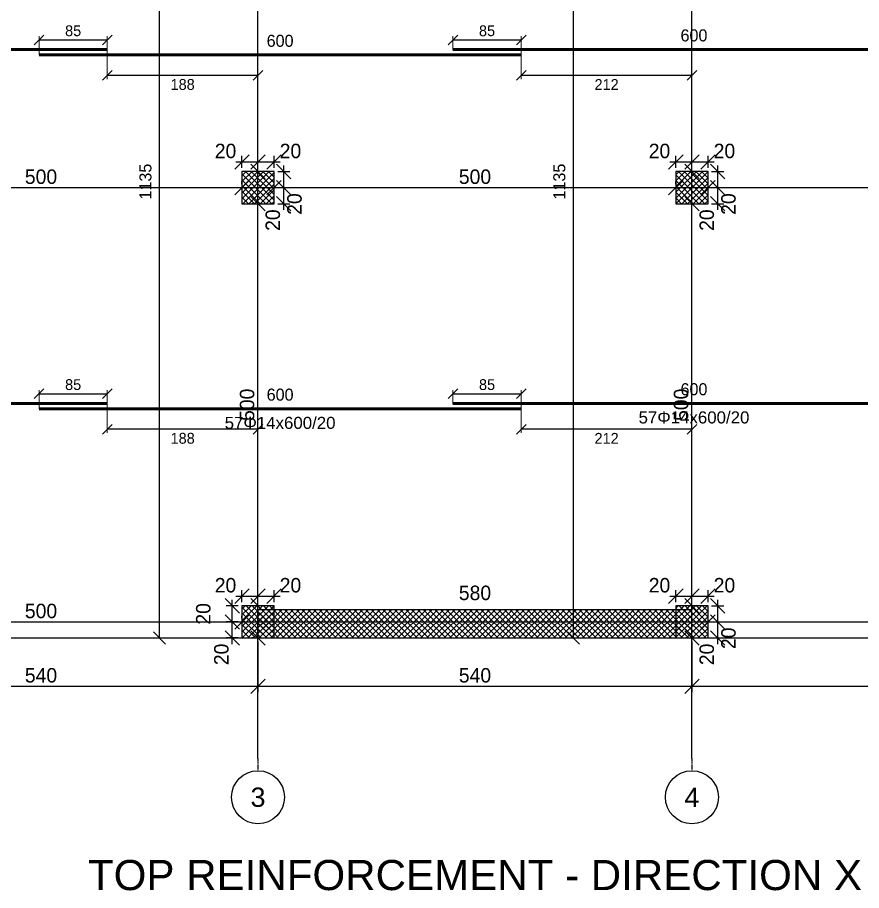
# Model space of a CAD drawing. Header units: centimetres. Extents: x -231 to 7431, y -4464 to 7215.
# Drawn here: x 801 to 1851, y -4464 to -3378 of the extents above; entities that cross this region are included whole.
import ezdxf
from ezdxf.enums import TextEntityAlignment as Align

# ---------------------------------------------------------------- set-up
doc = ezdxf.new("R2010")
doc.units = ezdxf.units.CM
doc.linetypes.add('DASHDOT', pattern=[3.556, 2.54, -0.508, 0, -0.508])
for name, color, linetype in [('AXIS', 8, 'Continuous'), ('COLUMN', 3, 'Continuous'), ('FW_AXIS', 7, 'Continuous'), ('FW_COLUMN_HATCH', 8, 'Continuous'), ('FW_DIM', 7, 'Continuous'), ('FW_WALL_HATCH', 8, 'Continuous'), ('REB_NOTES', 7, 'Continuous'), ('REB_TOP_MESH_X', 5, 'Continuous'), ('REB_TOP_MESH_X_AXDIM', 5, 'Continuous'), ('REB_TOP_MESH_X_LAP', 5, 'Continuous'), ('REB_TOP_MESH_X_RANGE', 5, 'Continuous'), ('REB_TOP_MESH_X_TEXT', 5, 'Continuous'), ('SLAB', 7, 'Continuous'), ('WALL', 4, 'Continuous')]:
    doc.layers.add(name, color=color, linetype=linetype)
doc.styles.add('REBAR_TXT', font='arial.ttf')
doc.dimstyles.new('FW_DIM', dxfattribs={"dimtxt": 18, "dimasz": 9, "dimexe": 7.5, "dimexo": 4.5, "dimgap": 4.5, "dimtad": 1, "dimdec": 0, "dimtxsty": 'Standard', "dimtsz": 9, "dimcen": 2.5, "dimdle": 7.5, "dimclrd": 256, "dimclre": 256, "dimclrt": 7, "dimazin": 3, "dimtfac": 1, "dimtmove": 2, "dimatfit": 3})
doc.dimstyles.new('REBAR LAP', dxfattribs={"dimtxt": 13.5, "dimasz": 2.5, "dimexe": 4.5, "dimexo": 0, "dimgap": 4.5, "dimtad": 1, "dimdec": 0, "dimtxsty": 'Standard', "dimtsz": 6, "dimcen": 2.5, "dimclrd": 6, "dimclre": 6, "dimclrt": 7, "dimazin": 3, "dimtfac": 1, "dimtmove": 2, "dimatfit": 3, "dimlwd": 25, "dimlwe": 18})
doc.dimstyles.new('REBAR M-200', dxfattribs={"dimtxt": 15, "dimasz": 15, "dimexe": 25, "dimexo": 12.5, "dimgap": 10, "dimtad": 1, "dimdec": 0, "dimtxsty": 'Standard', "dimblk": 'NONE', "dimcen": 50, "dimse1": 1, "dimse2": 1, "dimclrd": 6, "dimclre": 6, "dimclrt": 7, "dimazin": 3, "dimtfac": 1, "dimtmove": 2, "dimatfit": 3, "dimldrblk": 'NONE', "dimlwd": 53})
doc.dimstyles.new('REBAR RANGE', dxfattribs={"dimtxt": 15, "dimasz": 2.5, "dimexe": 0, "dimexo": 0, "dimgap": 10, "dimtad": 1, "dimdec": 0, "dimtxsty": 'Standard', "dimtsz": 7.5, "dimcen": 2.5, "dimse1": 1, "dimse2": 1, "dimclrd": 6, "dimclre": 6, "dimclrt": 7, "dimazin": 3, "dimtfac": 1, "dimtmove": 2, "dimatfit": 3, "dimlwd": 25})

# ---------------------------------------------------------------- blocks, each defined once
blk = doc.blocks.new('*D1098')
at = {"color": 6, "lineweight": 53}
blk.add_line((312.5, -3858.25), (912.5, -3858.25), dxfattribs=at)
at = {"layer": 'Defpoints'}
for p in [(312.5, -3858.25), (312.5, -3858.25), (912.5, -3858.25)]:
    blk.add_point(p, dxfattribs=at)
at = {"layer": 'REB_TOP_MESH_X', "color": 7, "insert": (612.5, -3840.75), "char_height": 15, "attachment_point": 5}
blk.add_mtext('600', dxfattribs=at)
blk = doc.blocks.new('_NONE')
blk = doc.blocks.new('*D1099')
at = {"color": 6, "lineweight": 53}
blk.add_line((827.5, -3865), (1427.5, -3865), dxfattribs=at)
at = {"layer": 'Defpoints'}
for p in [(827.5, -3865), (827.5, -3865), (1427.5, -3865)]:
    blk.add_point(p, dxfattribs=at)
at = {"layer": 'REB_TOP_MESH_X', "color": 7, "insert": (1127.5, -3847.5), "char_height": 15, "attachment_point": 5}
blk.add_mtext('600', dxfattribs=at)
blk = doc.blocks.new('*D1100')
at = {"color": 6, "lineweight": 53}
blk.add_line((1342.5, -3858.25), (1942.5, -3858.25), dxfattribs=at)
at = {"layer": 'Defpoints'}
for p in [(1342.5, -3858.25), (1342.5, -3858.25), (1942.5, -3858.25)]:
    blk.add_point(p, dxfattribs=at)
at = {"layer": 'REB_TOP_MESH_X', "color": 7, "insert": (1642.5, -3840.75), "char_height": 15, "attachment_point": 5}
blk.add_mtext('600', dxfattribs=at)
blk = doc.blocks.new('_OBLIQUE')
at = {"color": 0, "linetype": 'BYBLOCK'}
blk.add_line((-0.5, -0.5), (0.5, 0.5), dxfattribs=at)
blk = doc.blocks.new('*D1105')
at = {"color": 6, "lineweight": 18}
for p, q in [((827.5, -3865), (827.5, -3841.75)), ((912.5, -3858.25), (912.5, -3841.75))]:
    blk.add_line(p, q, dxfattribs=at)
at = {"color": 6, "lineweight": 25}
blk.add_line((827.5, -3846.25), (912.5, -3846.25), dxfattribs=at)
at = {"layer": 'Defpoints'}
for p in [(827.5, -3846.25), (912.5, -3858.25), (827.5, -3865)]:
    blk.add_point(p, dxfattribs=at)
at = {"layer": 'REB_TOP_MESH_X_LAP', "color": 6, "xscale": 12, "yscale": 12}
for p in [(827.5, -3846.25), (912.5, -3846.25)]:
    blk.add_blockref('_OBLIQUE', p, dxfattribs=at)
at = {"layer": 'REB_TOP_MESH_X_LAP', "color": 7, "insert": (870, -3835), "char_height": 13.5, "attachment_point": 5}
blk.add_mtext('85', dxfattribs=at)
blk = doc.blocks.new('*D1106')
at = {"color": 6, "lineweight": 18}
for p, q in [((912.5, -3858.25), (912.5, -3895)), ((1100, -3858.25), (1100, -3895))]:
    blk.add_line(p, q, dxfattribs=at)
at = {"color": 6, "lineweight": 25}
blk.add_line((1100, -3890.5), (912.5, -3890.5), dxfattribs=at)
at = {"layer": 'Defpoints'}
for p in [(912.5, -3858.25), (1100, -3858.25), (1100, -3890.5)]:
    blk.add_point(p, dxfattribs=at)
at = {"layer": 'REB_TOP_MESH_X_AXDIM', "color": 6, "xscale": 12, "yscale": 12}
for p in [(912.5, -3890.5), (1100, -3890.5)]:
    blk.add_blockref('_OBLIQUE', p, dxfattribs=at)
at = {"layer": 'REB_TOP_MESH_X_AXDIM', "color": 7, "insert": (1006.25, -3901.75), "char_height": 13.5, "attachment_point": 5}
blk.add_mtext('188', dxfattribs=at)
blk = doc.blocks.new('*D1107')
at = {"color": 6, "lineweight": 18}
for p, q in [((1342.5, -3858.25), (1342.5, -3841.75)), ((1427.5, -3865), (1427.5, -3841.75))]:
    blk.add_line(p, q, dxfattribs=at)
at = {"color": 6, "lineweight": 25}
blk.add_line((1342.5, -3846.25), (1427.5, -3846.25), dxfattribs=at)
at = {"layer": 'Defpoints'}
for p in [(1342.5, -3846.25), (1342.5, -3858.25), (1427.5, -3865)]:
    blk.add_point(p, dxfattribs=at)
at = {"layer": 'REB_TOP_MESH_X_LAP', "color": 6, "xscale": 12, "yscale": 12}
for p in [(1342.5, -3846.25), (1427.5, -3846.25)]:
    blk.add_blockref('_OBLIQUE', p, dxfattribs=at)
at = {"layer": 'REB_TOP_MESH_X_LAP', "color": 7, "insert": (1385, -3835), "char_height": 13.5, "attachment_point": 5}
blk.add_mtext('85', dxfattribs=at)
blk = doc.blocks.new('*D1108')
at = {"color": 6, "lineweight": 18}
for p, q in [((1427.5, -3865), (1427.5, -3895)), ((1640, -3865), (1640, -3895))]:
    blk.add_line(p, q, dxfattribs=at)
at = {"color": 6, "lineweight": 25}
blk.add_line((1640, -3890.5), (1427.5, -3890.5), dxfattribs=at)
at = {"layer": 'Defpoints'}
for p in [(1427.5, -3865), (1640, -3865), (1640, -3890.5)]:
    blk.add_point(p, dxfattribs=at)
at = {"layer": 'REB_TOP_MESH_X_AXDIM', "color": 6, "xscale": 12, "yscale": 12}
for p in [(1427.5, -3890.5), (1640, -3890.5)]:
    blk.add_blockref('_OBLIQUE', p, dxfattribs=at)
at = {"layer": 'REB_TOP_MESH_X_AXDIM', "color": 7, "insert": (1533.75, -3901.75), "char_height": 13.5, "attachment_point": 5}
blk.add_mtext('212', dxfattribs=at)
blk = doc.blocks.new('*D1144')
at = {"color": 6, "lineweight": 53}
blk.add_line((312.5, -3418.25), (912.5, -3418.25), dxfattribs=at)
at = {"layer": 'Defpoints'}
for p in [(312.5, -3418.25), (312.5, -3418.25), (912.5, -3418.25)]:
    blk.add_point(p, dxfattribs=at)
at = {"layer": 'REB_TOP_MESH_X', "color": 7, "insert": (612.5, -3400.75), "char_height": 15, "attachment_point": 5}
blk.add_mtext('600', dxfattribs=at)
blk = doc.blocks.new('*D1145')
at = {"color": 6, "lineweight": 53}
blk.add_line((827.5, -3425), (1427.5, -3425), dxfattribs=at)
at = {"layer": 'Defpoints'}
for p in [(827.5, -3425), (827.5, -3425), (1427.5, -3425)]:
    blk.add_point(p, dxfattribs=at)
at = {"layer": 'REB_TOP_MESH_X', "color": 7, "insert": (1127.5, -3407.5), "char_height": 15, "attachment_point": 5}
blk.add_mtext('600', dxfattribs=at)
blk = doc.blocks.new('*D1146')
at = {"color": 6, "lineweight": 53}
blk.add_line((1342.5, -3418.25), (1942.5, -3418.25), dxfattribs=at)
at = {"layer": 'Defpoints'}
for p in [(1342.5, -3418.25), (1342.5, -3418.25), (1942.5, -3418.25)]:
    blk.add_point(p, dxfattribs=at)
at = {"layer": 'REB_TOP_MESH_X', "color": 7, "insert": (1642.5, -3400.75), "char_height": 15, "attachment_point": 5}
blk.add_mtext('600', dxfattribs=at)
blk = doc.blocks.new('*D1150')
at = {"color": 6, "lineweight": 18}
for p, q in [((827.5, -3425), (827.5, -3401.75)), ((912.5, -3418.25), (912.5, -3401.75))]:
    blk.add_line(p, q, dxfattribs=at)
at = {"color": 6, "lineweight": 25}
blk.add_line((827.5, -3406.25), (912.5, -3406.25), dxfattribs=at)
at = {"layer": 'Defpoints'}
for p in [(827.5, -3406.25), (912.5, -3418.25), (827.5, -3425)]:
    blk.add_point(p, dxfattribs=at)
at = {"layer": 'REB_TOP_MESH_X_LAP', "color": 6, "xscale": 12, "yscale": 12}
for p in [(827.5, -3406.25), (912.5, -3406.25)]:
    blk.add_blockref('_OBLIQUE', p, dxfattribs=at)
at = {"layer": 'REB_TOP_MESH_X_LAP', "color": 7, "insert": (870, -3395), "char_height": 13.5, "attachment_point": 5}
blk.add_mtext('85', dxfattribs=at)
blk = doc.blocks.new('*D1151')
at = {"color": 6, "lineweight": 18}
for p, q in [((912.5, -3418.25), (912.5, -3455)), ((1100, -3418.25), (1100, -3455))]:
    blk.add_line(p, q, dxfattribs=at)
at = {"color": 6, "lineweight": 25}
blk.add_line((1100, -3450.5), (912.5, -3450.5), dxfattribs=at)
at = {"layer": 'Defpoints'}
for p in [(912.5, -3418.25), (1100, -3418.25), (1100, -3450.5)]:
    blk.add_point(p, dxfattribs=at)
at = {"layer": 'REB_TOP_MESH_X_AXDIM', "color": 6, "xscale": 12, "yscale": 12}
for p in [(912.5, -3450.5), (1100, -3450.5)]:
    blk.add_blockref('_OBLIQUE', p, dxfattribs=at)
at = {"layer": 'REB_TOP_MESH_X_AXDIM', "color": 7, "insert": (1006.25, -3461.75), "char_height": 13.5, "attachment_point": 5}
blk.add_mtext('188', dxfattribs=at)
blk = doc.blocks.new('*D1152')
at = {"color": 6, "lineweight": 18}
for p, q in [((1342.5, -3418.25), (1342.5, -3401.75)), ((1427.5, -3425), (1427.5, -3401.75))]:
    blk.add_line(p, q, dxfattribs=at)
at = {"color": 6, "lineweight": 25}
blk.add_line((1342.5, -3406.25), (1427.5, -3406.25), dxfattribs=at)
at = {"layer": 'Defpoints'}
for p in [(1342.5, -3406.25), (1342.5, -3418.25), (1427.5, -3425)]:
    blk.add_point(p, dxfattribs=at)
at = {"layer": 'REB_TOP_MESH_X_LAP', "color": 6, "xscale": 12, "yscale": 12}
for p in [(1342.5, -3406.25), (1427.5, -3406.25)]:
    blk.add_blockref('_OBLIQUE', p, dxfattribs=at)
at = {"layer": 'REB_TOP_MESH_X_LAP', "color": 7, "insert": (1385, -3395), "char_height": 13.5, "attachment_point": 5}
blk.add_mtext('85', dxfattribs=at)
blk = doc.blocks.new('*D1153')
at = {"color": 6, "lineweight": 18}
for p, q in [((1427.5, -3425), (1427.5, -3455)), ((1640, -3425), (1640, -3455))]:
    blk.add_line(p, q, dxfattribs=at)
at = {"color": 6, "lineweight": 25}
blk.add_line((1640, -3450.5), (1427.5, -3450.5), dxfattribs=at)
at = {"layer": 'Defpoints'}
for p in [(1427.5, -3425), (1640, -3425), (1640, -3450.5)]:
    blk.add_point(p, dxfattribs=at)
at = {"layer": 'REB_TOP_MESH_X_AXDIM', "color": 6, "xscale": 12, "yscale": 12}
for p in [(1427.5, -3450.5), (1640, -3450.5)]:
    blk.add_blockref('_OBLIQUE', p, dxfattribs=at)
at = {"layer": 'REB_TOP_MESH_X_AXDIM', "color": 7, "insert": (1533.75, -3461.75), "char_height": 13.5, "attachment_point": 5}
blk.add_mtext('212', dxfattribs=at)
blk = doc.blocks.new('*D1158')
at = {"color": 6, "lineweight": 25}
blk.add_line((977.5, -4150), (977.5, -3015), dxfattribs=at)
at = {"layer": 'Defpoints'}
for p in [(977.5, -3015), (977.5, -4150), (977.5, -4150)]:
    blk.add_point(p, dxfattribs=at)
at = {"layer": 'REB_TOP_MESH_X_RANGE', "color": 6, "xscale": 15, "yscale": 15, "rotation": 90}
for p in [(977.5, -3015), (977.5, -4150)]:
    blk.add_blockref('_OBLIQUE', p, dxfattribs=at)
at = {"layer": 'REB_TOP_MESH_X_RANGE', "color": 7, "insert": (960, -3582.5), "char_height": 15, "attachment_point": 5, "rotation": 90}
blk.add_mtext('1135', dxfattribs=at)
blk = doc.blocks.new('*D1159')
at = {"color": 6, "lineweight": 25}
blk.add_line((1492.5, -4150), (1492.5, -3015), dxfattribs=at)
at = {"layer": 'Defpoints'}
for p in [(1492.5, -3015), (1492.5, -4150), (1492.5, -4150)]:
    blk.add_point(p, dxfattribs=at)
at = {"layer": 'REB_TOP_MESH_X_RANGE', "color": 6, "xscale": 15, "yscale": 15, "rotation": 90}
for p in [(1492.5, -3015), (1492.5, -4150)]:
    blk.add_blockref('_OBLIQUE', p, dxfattribs=at)
at = {"layer": 'REB_TOP_MESH_X_RANGE', "color": 7, "insert": (1475, -3582.5), "char_height": 15, "attachment_point": 5, "rotation": 90}
blk.add_mtext('1135', dxfattribs=at)
blk = doc.blocks.new('*D1229')
for p, q in [((1080, -4105.5), (1080, -4090.5)), ((1100, -4105.5), (1100, -4090.5)), ((1072.5, -4098), (1107.5, -4098))]:
    blk.add_line(p, q)
at = {"layer": 'Defpoints'}
for p in [(1080, -4098), (1080, -4110), (1100, -4110)]:
    blk.add_point(p, dxfattribs=at)
at = {"layer": 'FW_DIM', "xscale": 18, "yscale": 18}
for p in [(1080, -4098), (1100, -4098)]:
    blk.add_blockref('_OBLIQUE', p, dxfattribs=at)
at = {"layer": 'FW_DIM', "color": 7, "insert": (1059.6, -4084.5), "char_height": 18, "attachment_point": 5}
blk.add_mtext('20', dxfattribs=at)
blk = doc.blocks.new('*D1230')
for p, q in [((1100, -4105.5), (1100, -4090.5)), ((1120, -4105.5), (1120, -4090.5)), ((1092.5, -4098), (1127.5, -4098))]:
    blk.add_line(p, q)
at = {"layer": 'Defpoints'}
for p in [(1100, -4098), (1100, -4110), (1120, -4110)]:
    blk.add_point(p, dxfattribs=at)
at = {"layer": 'FW_DIM', "xscale": 18, "yscale": 18}
for p in [(1100, -4098), (1120, -4098)]:
    blk.add_blockref('_OBLIQUE', p, dxfattribs=at)
at = {"layer": 'FW_DIM', "color": 7, "insert": (1140.4, -4084.5), "char_height": 18, "attachment_point": 5}
blk.add_mtext('20', dxfattribs=at)
blk = doc.blocks.new('*D1231')
for p, q in [((1068, -4157.5), (1068, -4122.5)), ((1075.5, -4130), (1060.5, -4130)), ((1075.5, -4150), (1060.5, -4150))]:
    blk.add_line(p, q)
at = {"layer": 'Defpoints'}
for p in [(1080, -4130), (1068, -4150), (1080, -4150)]:
    blk.add_point(p, dxfattribs=at)
at = {"layer": 'FW_DIM', "xscale": 18, "yscale": 18, "rotation": 90}
for p in [(1068, -4130), (1068, -4150)]:
    blk.add_blockref('_OBLIQUE', p, dxfattribs=at)
at = {"layer": 'FW_DIM', "color": 7, "insert": (1054.5, -4170.4), "char_height": 18, "attachment_point": 5, "rotation": 90}
blk.add_mtext('20', dxfattribs=at)
blk = doc.blocks.new('*D1232')
for p, q in [((1068, -4137.5), (1068, -4102.5)), ((1075.5, -4110), (1060.5, -4110)), ((1075.5, -4130), (1060.5, -4130))]:
    blk.add_line(p, q)
at = {"layer": 'Defpoints'}
for p in [(1080, -4110), (1068, -4130), (1080, -4130)]:
    blk.add_point(p, dxfattribs=at)
at = {"layer": 'FW_DIM', "xscale": 18, "yscale": 18, "rotation": 90}
for p in [(1068, -4110), (1068, -4130)]:
    blk.add_blockref('_OBLIQUE', p, dxfattribs=at)
at = {"layer": 'FW_DIM', "color": 7, "insert": (1032, -4120), "char_height": 18, "attachment_point": 5, "rotation": 90}
blk.add_mtext('20', dxfattribs=at)
blk = doc.blocks.new('*D1233')
for p, q in [((1072.5, -3558), (1107.5, -3558)), ((1080, -3565.5), (1080, -3550.5)), ((1100, -3565.5), (1100, -3550.5))]:
    blk.add_line(p, q)
at = {"layer": 'Defpoints'}
for p in [(1080, -3558), (1080, -3570), (1100, -3570)]:
    blk.add_point(p, dxfattribs=at)
at = {"layer": 'FW_DIM', "xscale": 18, "yscale": 18}
for p in [(1080, -3558), (1100, -3558)]:
    blk.add_blockref('_OBLIQUE', p, dxfattribs=at)
at = {"layer": 'FW_DIM', "color": 7, "insert": (1059.6, -3544.5), "char_height": 18, "attachment_point": 5}
blk.add_mtext('20', dxfattribs=at)
blk = doc.blocks.new('*D1234')
for p, q in [((1092.5, -3558), (1127.5, -3558)), ((1100, -3565.5), (1100, -3550.5)), ((1120, -3565.5), (1120, -3550.5))]:
    blk.add_line(p, q)
at = {"layer": 'Defpoints'}
for p in [(1100, -3558), (1100, -3570), (1120, -3570)]:
    blk.add_point(p, dxfattribs=at)
at = {"layer": 'FW_DIM', "xscale": 18, "yscale": 18}
for p in [(1100, -3558), (1120, -3558)]:
    blk.add_blockref('_OBLIQUE', p, dxfattribs=at)
at = {"layer": 'FW_DIM', "color": 7, "insert": (1140.4, -3544.5), "char_height": 18, "attachment_point": 5}
blk.add_mtext('20', dxfattribs=at)
blk = doc.blocks.new('*D1235')
for p, q in [((1132, -3617.5), (1132, -3582.5)), ((1124.5, -3590), (1139.5, -3590)), ((1124.5, -3610), (1139.5, -3610))]:
    blk.add_line(p, q)
at = {"layer": 'Defpoints'}
for p in [(1120, -3590), (1120, -3610), (1132, -3610)]:
    blk.add_point(p, dxfattribs=at)
at = {"layer": 'FW_DIM', "xscale": 18, "yscale": 18, "rotation": 90}
for p in [(1132, -3590), (1132, -3610)]:
    blk.add_blockref('_OBLIQUE', p, dxfattribs=at)
at = {"layer": 'FW_DIM', "color": 7, "insert": (1118.5, -3630.4), "char_height": 18, "attachment_point": 5, "rotation": 90}
blk.add_mtext('20', dxfattribs=at)
blk = doc.blocks.new('*D1236')
for p, q in [((1124.5, -3570), (1139.5, -3570)), ((1132, -3597.5), (1132, -3562.5)), ((1124.5, -3590), (1139.5, -3590))]:
    blk.add_line(p, q)
at = {"layer": 'Defpoints'}
for p in [(1120, -3570), (1120, -3590), (1132, -3590)]:
    blk.add_point(p, dxfattribs=at)
at = {"layer": 'FW_DIM', "xscale": 18, "yscale": 18, "rotation": 90}
for p in [(1132, -3570), (1132, -3590)]:
    blk.add_blockref('_OBLIQUE', p, dxfattribs=at)
at = {"layer": 'FW_DIM', "color": 7, "insert": (1145.5, -3610.4), "char_height": 18, "attachment_point": 5, "rotation": 90}
blk.add_mtext('20', dxfattribs=at)
blk = doc.blocks.new('*D1245')
for p, q in [((1620, -4105.5), (1620, -4090.5)), ((1640, -4105.5), (1640, -4090.5)), ((1612.5, -4098), (1647.5, -4098))]:
    blk.add_line(p, q)
at = {"layer": 'Defpoints'}
for p in [(1620, -4098), (1620, -4110), (1640, -4110)]:
    blk.add_point(p, dxfattribs=at)
at = {"layer": 'FW_DIM', "xscale": 18, "yscale": 18}
for p in [(1620, -4098), (1640, -4098)]:
    blk.add_blockref('_OBLIQUE', p, dxfattribs=at)
at = {"layer": 'FW_DIM', "color": 7, "insert": (1599.6, -4084.5), "char_height": 18, "attachment_point": 5}
blk.add_mtext('20', dxfattribs=at)
blk = doc.blocks.new('*D1246')
for p, q in [((1640, -4105.5), (1640, -4090.5)), ((1660, -4105.5), (1660, -4090.5)), ((1632.5, -4098), (1667.5, -4098))]:
    blk.add_line(p, q)
at = {"layer": 'Defpoints'}
for p in [(1640, -4098), (1640, -4110), (1660, -4110)]:
    blk.add_point(p, dxfattribs=at)
at = {"layer": 'FW_DIM', "xscale": 18, "yscale": 18}
for p in [(1640, -4098), (1660, -4098)]:
    blk.add_blockref('_OBLIQUE', p, dxfattribs=at)
at = {"layer": 'FW_DIM', "color": 7, "insert": (1680.4, -4084.5), "char_height": 18, "attachment_point": 5}
blk.add_mtext('20', dxfattribs=at)
blk = doc.blocks.new('*D1247')
for p, q in [((1672, -4157.5), (1672, -4122.5)), ((1664.5, -4130), (1679.5, -4130)), ((1664.5, -4150), (1679.5, -4150))]:
    blk.add_line(p, q)
at = {"layer": 'Defpoints'}
for p in [(1660, -4130), (1660, -4150), (1672, -4150)]:
    blk.add_point(p, dxfattribs=at)
at = {"layer": 'FW_DIM', "xscale": 18, "yscale": 18, "rotation": 90}
for p in [(1672, -4130), (1672, -4150)]:
    blk.add_blockref('_OBLIQUE', p, dxfattribs=at)
at = {"layer": 'FW_DIM', "color": 7, "insert": (1658.5, -4170.4), "char_height": 18, "attachment_point": 5, "rotation": 90}
blk.add_mtext('20', dxfattribs=at)
blk = doc.blocks.new('*D1248')
for p, q in [((1672, -4137.5), (1672, -4102.5)), ((1664.5, -4110), (1679.5, -4110)), ((1664.5, -4130), (1679.5, -4130))]:
    blk.add_line(p, q)
at = {"layer": 'Defpoints'}
for p in [(1660, -4110), (1660, -4130), (1672, -4130)]:
    blk.add_point(p, dxfattribs=at)
at = {"layer": 'FW_DIM', "xscale": 18, "yscale": 18, "rotation": 90}
for p in [(1672, -4110), (1672, -4130)]:
    blk.add_blockref('_OBLIQUE', p, dxfattribs=at)
at = {"layer": 'FW_DIM', "color": 7, "insert": (1685.5, -4150.4), "char_height": 18, "attachment_point": 5, "rotation": 90}
blk.add_mtext('20', dxfattribs=at)
blk = doc.blocks.new('*D1249')
for p, q in [((1612.5, -3558), (1647.5, -3558)), ((1620, -3565.5), (1620, -3550.5)), ((1640, -3565.5), (1640, -3550.5))]:
    blk.add_line(p, q)
at = {"layer": 'Defpoints'}
for p in [(1620, -3558), (1620, -3570), (1640, -3570)]:
    blk.add_point(p, dxfattribs=at)
at = {"layer": 'FW_DIM', "xscale": 18, "yscale": 18}
for p in [(1620, -3558), (1640, -3558)]:
    blk.add_blockref('_OBLIQUE', p, dxfattribs=at)
at = {"layer": 'FW_DIM', "color": 7, "insert": (1599.6, -3544.5), "char_height": 18, "attachment_point": 5}
blk.add_mtext('20', dxfattribs=at)
blk = doc.blocks.new('*D1250')
for p, q in [((1632.5, -3558), (1667.5, -3558)), ((1640, -3565.5), (1640, -3550.5)), ((1660, -3565.5), (1660, -3550.5))]:
    blk.add_line(p, q)
at = {"layer": 'Defpoints'}
for p in [(1640, -3558), (1640, -3570), (1660, -3570)]:
    blk.add_point(p, dxfattribs=at)
at = {"layer": 'FW_DIM', "xscale": 18, "yscale": 18}
for p in [(1640, -3558), (1660, -3558)]:
    blk.add_blockref('_OBLIQUE', p, dxfattribs=at)
at = {"layer": 'FW_DIM', "color": 7, "insert": (1680.4, -3544.5), "char_height": 18, "attachment_point": 5}
blk.add_mtext('20', dxfattribs=at)
blk = doc.blocks.new('*D1251')
for p, q in [((1672, -3617.5), (1672, -3582.5)), ((1664.5, -3590), (1679.5, -3590)), ((1664.5, -3610), (1679.5, -3610))]:
    blk.add_line(p, q)
at = {"layer": 'Defpoints'}
for p in [(1660, -3590), (1660, -3610), (1672, -3610)]:
    blk.add_point(p, dxfattribs=at)
at = {"layer": 'FW_DIM', "xscale": 18, "yscale": 18, "rotation": 90}
for p in [(1672, -3590), (1672, -3610)]:
    blk.add_blockref('_OBLIQUE', p, dxfattribs=at)
at = {"layer": 'FW_DIM', "color": 7, "insert": (1658.5, -3630.4), "char_height": 18, "attachment_point": 5, "rotation": 90}
blk.add_mtext('20', dxfattribs=at)
blk = doc.blocks.new('*D1252')
for p, q in [((1664.5, -3570), (1679.5, -3570)), ((1672, -3597.5), (1672, -3562.5)), ((1664.5, -3590), (1679.5, -3590))]:
    blk.add_line(p, q)
at = {"layer": 'Defpoints'}
for p in [(1660, -3570), (1660, -3590), (1672, -3590)]:
    blk.add_point(p, dxfattribs=at)
at = {"layer": 'FW_DIM', "xscale": 18, "yscale": 18, "rotation": 90}
for p in [(1672, -3570), (1672, -3590)]:
    blk.add_blockref('_OBLIQUE', p, dxfattribs=at)
at = {"layer": 'FW_DIM', "color": 7, "insert": (1685.5, -3610.4), "char_height": 18, "attachment_point": 5, "rotation": 90}
blk.add_mtext('20', dxfattribs=at)
blk = doc.blocks.new('*D1314')
for p, q in [((580, -4125.5), (580, -4122.5)), ((1080, -4125.5), (1080, -4122.5)), ((572.5, -4130), (1087.5, -4130))]:
    blk.add_line(p, q)
at = {"layer": 'Defpoints'}
for p in [(580, -4130), (580, -4130), (1080, -4130)]:
    blk.add_point(p, dxfattribs=at)
at = {"layer": 'FW_DIM', "xscale": 18, "yscale": 18}
for p in [(580, -4130), (1080, -4130)]:
    blk.add_blockref('_OBLIQUE', p, dxfattribs=at)
at = {"layer": 'FW_DIM', "color": 7, "insert": (830, -4116.5), "char_height": 18, "attachment_point": 5}
blk.add_mtext('500', dxfattribs=at)
blk = doc.blocks.new('*D1315')
for p, q in [((1080, -4125.5), (1080, -4122.5)), ((1660, -4125.5), (1660, -4122.5)), ((1072.5, -4130), (1667.5, -4130))]:
    blk.add_line(p, q)
at = {"layer": 'Defpoints'}
for p in [(1080, -4130), (1080, -4130), (1660, -4130)]:
    blk.add_point(p, dxfattribs=at)
at = {"layer": 'FW_DIM', "xscale": 18, "yscale": 18}
for p in [(1080, -4130), (1660, -4130)]:
    blk.add_blockref('_OBLIQUE', p, dxfattribs=at)
at = {"layer": 'FW_DIM', "color": 7, "insert": (1370, -4094), "char_height": 18, "attachment_point": 5}
blk.add_mtext('580', dxfattribs=at)
blk = doc.blocks.new('*D1316')
for p, q in [((1660, -4125.5), (1660, -4122.5)), ((2160, -4125.5), (2160, -4122.5)), ((1652.5, -4130), (2167.5, -4130))]:
    blk.add_line(p, q)
at = {"layer": 'Defpoints'}
for p in [(1660, -4130), (1660, -4130), (2160, -4130)]:
    blk.add_point(p, dxfattribs=at)
at = {"layer": 'FW_DIM', "xscale": 18, "yscale": 18}
for p in [(1660, -4130), (2160, -4130)]:
    blk.add_blockref('_OBLIQUE', p, dxfattribs=at)
at = {"layer": 'FW_DIM', "color": 7, "insert": (1910, -4116.5), "char_height": 18, "attachment_point": 5}
blk.add_mtext('500', dxfattribs=at)
blk = doc.blocks.new('*D1323')
for p, q in [((580, -3585.5), (580, -3582.5)), ((1080, -3585.5), (1080, -3582.5)), ((572.5, -3590), (1087.5, -3590))]:
    blk.add_line(p, q)
at = {"layer": 'Defpoints'}
for p in [(580, -3590), (580, -3590), (1080, -3590)]:
    blk.add_point(p, dxfattribs=at)
at = {"layer": 'FW_DIM', "xscale": 18, "yscale": 18}
for p in [(580, -3590), (1080, -3590)]:
    blk.add_blockref('_OBLIQUE', p, dxfattribs=at)
at = {"layer": 'FW_DIM', "color": 7, "insert": (830, -3576.5), "char_height": 18, "attachment_point": 5}
blk.add_mtext('500', dxfattribs=at)
blk = doc.blocks.new('*D1324')
for p, q in [((1080, -3585.5), (1080, -3582.5)), ((1120, -3585.5), (1120, -3582.5)), ((1072.5, -3590), (1127.5, -3590))]:
    blk.add_line(p, q)
at = {"layer": 'Defpoints'}
for p in [(1080, -3590), (1080, -3590), (1120, -3590)]:
    blk.add_point(p, dxfattribs=at)
at = {"layer": 'FW_DIM', "xscale": 18, "yscale": 18}
for p in [(1080, -3590), (1120, -3590)]:
    blk.add_blockref('_OBLIQUE', p, dxfattribs=at)
blk = doc.blocks.new('*D1325')
for p, q in [((1120, -3585.5), (1120, -3582.5)), ((1620, -3585.5), (1620, -3582.5)), ((1112.5, -3590), (1627.5, -3590))]:
    blk.add_line(p, q)
at = {"layer": 'Defpoints'}
for p in [(1120, -3590), (1120, -3590), (1620, -3590)]:
    blk.add_point(p, dxfattribs=at)
at = {"layer": 'FW_DIM', "xscale": 18, "yscale": 18}
for p in [(1120, -3590), (1620, -3590)]:
    blk.add_blockref('_OBLIQUE', p, dxfattribs=at)
at = {"layer": 'FW_DIM', "color": 7, "insert": (1370, -3576.5), "char_height": 18, "attachment_point": 5}
blk.add_mtext('500', dxfattribs=at)
blk = doc.blocks.new('*D1326')
for p, q in [((1620, -3585.5), (1620, -3582.5)), ((1660, -3585.5), (1660, -3582.5)), ((1612.5, -3590), (1667.5, -3590))]:
    blk.add_line(p, q)
at = {"layer": 'Defpoints'}
for p in [(1620, -3590), (1620, -3590), (1660, -3590)]:
    blk.add_point(p, dxfattribs=at)
at = {"layer": 'FW_DIM', "xscale": 18, "yscale": 18}
for p in [(1620, -3590), (1660, -3590)]:
    blk.add_blockref('_OBLIQUE', p, dxfattribs=at)
blk = doc.blocks.new('*D1327')
for p, q in [((1660, -3585.5), (1660, -3582.5)), ((2160, -3585.5), (2160, -3582.5)), ((1652.5, -3590), (2167.5, -3590))]:
    blk.add_line(p, q)
at = {"layer": 'Defpoints'}
for p in [(1660, -3590), (1660, -3590), (2160, -3590)]:
    blk.add_point(p, dxfattribs=at)
at = {"layer": 'FW_DIM', "xscale": 18, "yscale": 18}
for p in [(1660, -3590), (2160, -3590)]:
    blk.add_blockref('_OBLIQUE', p, dxfattribs=at)
at = {"layer": 'FW_DIM', "color": 7, "insert": (1910, -3576.5), "char_height": 18, "attachment_point": 5}
blk.add_mtext('500', dxfattribs=at)
blk = doc.blocks.new('*D1391')
for p, q in [((1100, -4157.5), (1100, -4102.5)), ((1095.5, -4110), (1092.5, -4110)), ((1095.5, -4150), (1092.5, -4150))]:
    blk.add_line(p, q)
at = {"layer": 'Defpoints'}
for p in [(1100, -4110), (1100, -4150), (1100, -4150)]:
    blk.add_point(p, dxfattribs=at)
at = {"layer": 'FW_DIM', "xscale": 18, "yscale": 18, "rotation": 90}
for p in [(1100, -4110), (1100, -4150)]:
    blk.add_blockref('_OBLIQUE', p, dxfattribs=at)
blk = doc.blocks.new('*D1392')
for p, q in [((1100, -4117.5), (1100, -3602.5)), ((1095.5, -3610), (1092.5, -3610)), ((1095.5, -4110), (1092.5, -4110))]:
    blk.add_line(p, q)
at = {"layer": 'Defpoints'}
for p in [(1100, -3610), (1100, -4110), (1100, -4110)]:
    blk.add_point(p, dxfattribs=at)
at = {"layer": 'FW_DIM', "xscale": 18, "yscale": 18, "rotation": 90}
for p in [(1100, -3610), (1100, -4110)]:
    blk.add_blockref('_OBLIQUE', p, dxfattribs=at)
at = {"layer": 'FW_DIM', "color": 7, "insert": (1086.5, -3860), "char_height": 18, "attachment_point": 5, "rotation": 90}
blk.add_mtext('500', dxfattribs=at)
blk = doc.blocks.new('*D1393')
for p, q in [((1095.5, -3570), (1092.5, -3570)), ((1100, -3617.5), (1100, -3562.5)), ((1095.5, -3610), (1092.5, -3610))]:
    blk.add_line(p, q)
at = {"layer": 'Defpoints'}
for p in [(1100, -3570), (1100, -3610), (1100, -3610)]:
    blk.add_point(p, dxfattribs=at)
at = {"layer": 'FW_DIM', "xscale": 18, "yscale": 18, "rotation": 90}
for p in [(1100, -3570), (1100, -3610)]:
    blk.add_blockref('_OBLIQUE', p, dxfattribs=at)
blk = doc.blocks.new('*D1394')
for p, q in [((1100, -3577.5), (1100, -3055)), ((1095.5, -3062.5), (1092.5, -3062.5)), ((1095.5, -3570), (1092.5, -3570))]:
    blk.add_line(p, q)
at = {"layer": 'Defpoints'}
for p in [(1100, -3062.5), (1100, -3570), (1100, -3570)]:
    blk.add_point(p, dxfattribs=at)
at = {"layer": 'FW_DIM', "xscale": 18, "yscale": 18, "rotation": 90}
for p in [(1100, -3062.5), (1100, -3570)]:
    blk.add_blockref('_OBLIQUE', p, dxfattribs=at)
at = {"layer": 'FW_DIM', "color": 7, "insert": (1086.5, -3316.25), "char_height": 18, "attachment_point": 5, "rotation": 90}
blk.add_mtext('508', dxfattribs=at)
blk = doc.blocks.new('*D1400')
for p, q in [((1640, -4157.5), (1640, -4102.5)), ((1635.5, -4110), (1632.5, -4110)), ((1635.5, -4150), (1632.5, -4150))]:
    blk.add_line(p, q)
at = {"layer": 'Defpoints'}
for p in [(1640, -4110), (1640, -4150), (1640, -4150)]:
    blk.add_point(p, dxfattribs=at)
at = {"layer": 'FW_DIM', "xscale": 18, "yscale": 18, "rotation": 90}
for p in [(1640, -4110), (1640, -4150)]:
    blk.add_blockref('_OBLIQUE', p, dxfattribs=at)
blk = doc.blocks.new('*D1401')
for p, q in [((1640, -4117.5), (1640, -3602.5)), ((1635.5, -3610), (1632.5, -3610)), ((1635.5, -4110), (1632.5, -4110))]:
    blk.add_line(p, q)
at = {"layer": 'Defpoints'}
for p in [(1640, -3610), (1640, -4110), (1640, -4110)]:
    blk.add_point(p, dxfattribs=at)
at = {"layer": 'FW_DIM', "xscale": 18, "yscale": 18, "rotation": 90}
for p in [(1640, -3610), (1640, -4110)]:
    blk.add_blockref('_OBLIQUE', p, dxfattribs=at)
at = {"layer": 'FW_DIM', "color": 7, "insert": (1626.5, -3860), "char_height": 18, "attachment_point": 5, "rotation": 90}
blk.add_mtext('500', dxfattribs=at)
blk = doc.blocks.new('*D1402')
for p, q in [((1635.5, -3570), (1632.5, -3570)), ((1640, -3617.5), (1640, -3562.5)), ((1635.5, -3610), (1632.5, -3610))]:
    blk.add_line(p, q)
at = {"layer": 'Defpoints'}
for p in [(1640, -3570), (1640, -3610), (1640, -3610)]:
    blk.add_point(p, dxfattribs=at)
at = {"layer": 'FW_DIM', "xscale": 18, "yscale": 18, "rotation": 90}
for p in [(1640, -3570), (1640, -3610)]:
    blk.add_blockref('_OBLIQUE', p, dxfattribs=at)
blk = doc.blocks.new('*D1403')
for p, q in [((1640, -3577.5), (1640, -3055)), ((1635.5, -3062.5), (1632.5, -3062.5)), ((1635.5, -3570), (1632.5, -3570))]:
    blk.add_line(p, q)
at = {"layer": 'Defpoints'}
for p in [(1640, -3062.5), (1640, -3570), (1640, -3570)]:
    blk.add_point(p, dxfattribs=at)
at = {"layer": 'FW_DIM', "xscale": 18, "yscale": 18, "rotation": 90}
for p in [(1640, -3062.5), (1640, -3570)]:
    blk.add_blockref('_OBLIQUE', p, dxfattribs=at)
at = {"layer": 'FW_DIM', "color": 7, "insert": (1626.5, -3316.25), "char_height": 18, "attachment_point": 5, "rotation": 90}
blk.add_mtext('508', dxfattribs=at)
blk = doc.blocks.new('*D1442')
for p, q in [((560, -4154.5), (560, -4217.5)), ((1100, -4154.5), (1100, -4217.5)), ((552.5, -4210), (1107.5, -4210))]:
    blk.add_line(p, q)
at = {"layer": 'Defpoints'}
for p in [(560, -4150), (1100, -4150), (560, -4210)]:
    blk.add_point(p, dxfattribs=at)
at = {"layer": 'FW_DIM', "xscale": 18, "yscale": 18}
for p in [(560, -4210), (1100, -4210)]:
    blk.add_blockref('_OBLIQUE', p, dxfattribs=at)
at = {"layer": 'FW_DIM', "color": 7, "insert": (830, -4196.5), "char_height": 18, "attachment_point": 5}
blk.add_mtext('540', dxfattribs=at)
blk = doc.blocks.new('*D1443')
for p, q in [((1100, -4154.5), (1100, -4217.5)), ((1640, -4154.5), (1640, -4217.5)), ((1092.5, -4210), (1647.5, -4210))]:
    blk.add_line(p, q)
at = {"layer": 'Defpoints'}
for p in [(1100, -4150), (1640, -4150), (1100, -4210)]:
    blk.add_point(p, dxfattribs=at)
at = {"layer": 'FW_DIM', "xscale": 18, "yscale": 18}
for p in [(1100, -4210), (1640, -4210)]:
    blk.add_blockref('_OBLIQUE', p, dxfattribs=at)
at = {"layer": 'FW_DIM', "color": 7, "insert": (1370, -4196.5), "char_height": 18, "attachment_point": 5}
blk.add_mtext('540', dxfattribs=at)
blk = doc.blocks.new('*D1444')
for p, q in [((1640, -4154.5), (1640, -4217.5)), ((2180, -4154.5), (2180, -4217.5)), ((1632.5, -4210), (2187.5, -4210))]:
    blk.add_line(p, q)
at = {"layer": 'Defpoints'}
for p in [(1640, -4150), (2180, -4150), (1640, -4210)]:
    blk.add_point(p, dxfattribs=at)
at = {"layer": 'FW_DIM', "xscale": 18, "yscale": 18}
for p in [(1640, -4210), (2180, -4210)]:
    blk.add_blockref('_OBLIQUE', p, dxfattribs=at)
at = {"layer": 'FW_DIM', "color": 7, "insert": (1910, -4196.5), "char_height": 18, "attachment_point": 5}
blk.add_mtext('540', dxfattribs=at)

msp = doc.modelspace()

# ---------------------------------------------------------------- hatches: boundary and pattern name
at = {"layer": 'FW_COLUMN_HATCH'}
h = msp.add_hatch(dxfattribs=at)
h.set_pattern_fill('ANSI37', scale=1.6)
h.paths.add_polyline_path([(1080, -3610), (1080, -3570), (1120, -3570), (1120, -3610), (1080, -3610)])
h = msp.add_hatch(dxfattribs=at)
h.set_pattern_fill('ANSI37', scale=1.6)
h.paths.add_polyline_path([(1620, -3610), (1620, -3570), (1660, -3570), (1660, -3610), (1620, -3610)])
h = msp.add_hatch(dxfattribs=at)
h.set_pattern_fill('ANSI37', scale=1.6)
h.paths.add_polyline_path([(1080, -4150), (1080, -4110), (1120, -4110), (1120, -4150), (1080, -4150)])
h = msp.add_hatch(dxfattribs=at)
h.set_pattern_fill('ANSI37', scale=1.6)
h.paths.add_polyline_path([(1620, -4150), (1620, -4110), (1660, -4110), (1660, -4150), (1620, -4150)])
at = {"layer": 'FW_WALL_HATCH'}
h = msp.add_hatch(dxfattribs=at)
h.set_pattern_fill('ANSI37', scale=1.6)
h.paths.add_polyline_path([(1640, -4150), (1100, -4150), (1100, -4115), (1640, -4115), (1640, -4150)])

# ---------------------------------------------------------------- linework, layer by layer
at = {"layer": 'AXIS'}
for p, q in [((1100, -4300), (1100, -1260)), ((1640, -4300), (1640, -1260)), ((-150, -3590), (2890, -3590)), ((-150, -4130), (2890, -4130))]:
    msp.add_line(p, q, dxfattribs=at)
at = {"layer": 'COLUMN'}
for points in [[(1080, -3610), (1120, -3610), (1120, -3570), (1080, -3570)], [(1620, -3610), (1660, -3610), (1660, -3570), (1620, -3570)], [(1080, -4150), (1120, -4150), (1120, -4110), (1080, -4110)], [(1620, -4150), (1660, -4150), (1660, -4110), (1620, -4110)]]:
    msp.add_lwpolyline(points, close=True, dxfattribs=at)
at = {"layer": 'FW_AXIS', "linetype": 'DASHDOT'}
for p, q in [((1100, -4300), (1100, -4315)), ((1640, -4300), (1640, -4315))]:
    msp.add_line(p, q, dxfattribs=at)
at = {"layer": 'FW_AXIS'}
for centre in [(1100, -4348), (1640, -4348)]:
    msp.add_circle(centre, 33, dxfattribs=at)
at = {"layer": 'SLAB'}
msp.add_lwpolyline([(0, -4150), (2740, -4150), (2740, -1410), (0, -1410)], close=True, dxfattribs=at)
at = {"layer": 'WALL'}
msp.add_lwpolyline([(1100, -4150), (1640, -4150), (1640, -4115), (1100, -4115)], close=True, dxfattribs=at)

# ---------------------------------------------------------------- texts
at = {"layer": 'FW_AXIS', "color": 7, "style": 'REBAR_TXT'}
for s, p in [('3', (1100, -4348)), ('4', (1640, -4348))]:
    msp.add_text(s, height=24, dxfattribs=at).set_placement(p, align=Align.MIDDLE_CENTER)
at = {"layer": 'REB_NOTES', "color": 7, "style": 'REBAR_TXT'}
msp.add_text('TOP REINFORCEMENT - DIRECTION X', height=37.5, dxfattribs=at).set_placement((1370, -4426), align=Align.TOP_CENTER)
at = {"layer": 'REB_TOP_MESH_X_TEXT', "color": 7, "style": 'REBAR_TXT'}
for p in [(1127.5, -3875), (1642.5, -3868.2)]:
    msp.add_text('57Φ14x600/20', height=15, dxfattribs=at).set_placement(p, align=Align.TOP_CENTER)

# ---------------------------------------------------------------- dimensions: what is measured, and where the dimension line sits
at = {"layer": 'FW_DIM'}
for base, p1, p2, text, picture, middle in [((1100, -3570), (1100, -3570), (1100, -3062.5), '508', '*D1394', (1086.5, -3316.2)), ((1640, -3570), (1640, -3570), (1640, -3062.5), '508', '*D1403', (1626.5, -3316.2)), ((1100, -3610), (1100, -3610), (1100, -3570), ' ', '*D1393', (1100, -3590)), ((1132, -3590), (1120, -3590), (1120, -3570), '20', '*D1236', (1145.5, -3610.4)), ((1640, -3610), (1640, -3610), (1640, -3570), ' ', '*D1402', (1640, -3590)), ((1672, -3590), (1660, -3590), (1660, -3570), '20', '*D1252', (1685.5, -3610.4)), ((1132, -3610), (1120, -3610), (1120, -3590), '20', '*D1235', (1118.5, -3630.4)), ((1672, -3610), (1660, -3610), (1660, -3590), '20', '*D1251', (1658.5, -3630.4)), ((1100, -4110), (1100, -4110), (1100, -3610), '500', '*D1392', (1086.5, -3860)), ((1640, -4110), (1640, -4110), (1640, -3610), '500', '*D1401', (1626.5, -3860)), ((1068, -4130), (1080, -4130), (1080, -4110), '20', '*D1232', (1032, -4120)), ((1100, -4150), (1100, -4150), (1100, -4110), ' ', '*D1391', (1100, -4130)), ((1640, -4150), (1640, -4150), (1640, -4110), ' ', '*D1400', (1640, -4130)), ((1672, -4130), (1660, -4130), (1660, -4110), '20', '*D1248', (1685.5, -4150.4)), ((1068, -4150), (1080, -4150), (1080, -4130), '20', '*D1231', (1054.5, -4170.4)), ((1672, -4150), (1660, -4150), (1660, -4130), '20', '*D1247', (1658.5, -4170.4))]:
    dim = msp.add_linear_dim(base=base, p1=p1, p2=p2, angle=90, text=text, dimstyle='FW_DIM', override={"dimtmove": 2}, dxfattribs=at)
    dim.commit()
    dim.dimension.update_dxf_attribs({"geometry": picture, "text_midpoint": middle, "dimtype": 160})
for base, p1, p2, text, picture, middle in [((1080, -3558), (1080, -3570), (1100, -3570), '20', '*D1233', (1059.6, -3544.5)), ((1100, -3558), (1100, -3570), (1120, -3570), '20', '*D1234', (1140.4, -3544.5)), ((1620, -3558), (1620, -3570), (1640, -3570), '20', '*D1249', (1599.6, -3544.5)), ((1640, -3558), (1640, -3570), (1660, -3570), '20', '*D1250', (1680.4, -3544.5)), ((580, -3590), (580, -3590), (1080, -3590), '500', '*D1323', (830, -3576.5)), ((1120, -3590), (1120, -3590), (1620, -3590), '500', '*D1325', (1370, -3576.5)), ((1660, -3590), (1660, -3590), (2160, -3590), '500', '*D1327', (1910, -3576.5)), ((1080, -3590), (1080, -3590), (1120, -3590), ' ', '*D1324', (1100, -3590)), ((1620, -3590), (1620, -3590), (1660, -3590), ' ', '*D1326', (1640, -3590)), ((1080, -4098), (1080, -4110), (1100, -4110), '20', '*D1229', (1059.6, -4084.5)), ((1100, -4098), (1100, -4110), (1120, -4110), '20', '*D1230', (1140.4, -4084.5)), ((1620, -4098), (1620, -4110), (1640, -4110), '20', '*D1245', (1599.6, -4084.5)), ((1640, -4098), (1640, -4110), (1660, -4110), '20', '*D1246', (1680.4, -4084.5)), ((1080, -4130), (1080, -4130), (1660, -4130), '580', '*D1315', (1370, -4094)), ((580, -4130), (580, -4130), (1080, -4130), '500', '*D1314', (830, -4116.5)), ((1660, -4130), (1660, -4130), (2160, -4130), '500', '*D1316', (1910, -4116.5))]:
    dim = msp.add_linear_dim(base=base, p1=p1, p2=p2, text=text, dimstyle='FW_DIM', override={"dimtmove": 2}, dxfattribs=at)
    dim.commit()
    dim.dimension.update_dxf_attribs({"geometry": picture, "text_midpoint": middle, "dimtype": 160})
for base, p1, p2, picture, middle in [((560, -4210), (560, -4150), (1100, -4150), '*D1442', (830, -4196.5)), ((1100, -4210), (1100, -4150), (1640, -4150), '*D1443', (1370, -4196.5)), ((1640, -4210), (1640, -4150), (2180, -4150), '*D1444', (1910, -4196.5))]:
    dim = msp.add_linear_dim(base=base, p1=p1, p2=p2, dimstyle='FW_DIM', dxfattribs=at)
    dim.commit()
    dim.dimension.update_dxf_attribs({"geometry": picture, "text_midpoint": middle})
at = {"layer": 'REB_TOP_MESH_X'}
for base, p1, p2, picture, middle in [((312.5, -3418.2), (312.5, -3418.2), (912.5, -3418.2), '*D1144', (612.5, -3400.8)), ((827.5, -3425), (827.5, -3425), (1427.5, -3425), '*D1145', (1127.5, -3407.5)), ((1342.5, -3418.2), (1342.5, -3418.2), (1942.5, -3418.2), '*D1146', (1642.5, -3400.8)), ((312.5, -3858.2), (312.5, -3858.2), (912.5, -3858.2), '*D1098', (612.5, -3840.8)), ((1342.5, -3858.2), (1342.5, -3858.2), (1942.5, -3858.2), '*D1100', (1642.5, -3840.8)), ((827.5, -3865), (827.5, -3865), (1427.5, -3865), '*D1099', (1127.5, -3847.5))]:
    dim = msp.add_linear_dim(base=base, p1=p1, p2=p2, dimstyle='REBAR M-200', dxfattribs=at)
    dim.commit()
    dim.dimension.update_dxf_attribs({"geometry": picture, "text_midpoint": middle})
at = {"layer": 'REB_TOP_MESH_X_AXDIM'}
for base, p1, p2, picture, middle in [((1100, -3450.5), (1100, -3418.25), (912.5, -3418.25), '*D1151', (1006.25, -3461.75)), ((1640, -3450.5), (1640, -3425), (1427.5, -3425), '*D1153', (1533.75, -3461.75)), ((1100, -3890.5), (1100, -3858.25), (912.5, -3858.25), '*D1106', (1006.25, -3901.75)), ((1640, -3890.5), (1640, -3865), (1427.5, -3865), '*D1108', (1533.75, -3901.75))]:
    dim = msp.add_linear_dim(base=base, p1=p1, p2=p2, dimstyle='REBAR LAP', dxfattribs=at)
    dim.commit()
    dim.dimension.update_dxf_attribs({"geometry": picture, "text_midpoint": middle})
at = {"layer": 'REB_TOP_MESH_X_LAP'}
for base, p1, p2, picture, middle in [((827.5, -3406.2), (827.5, -3425), (912.5, -3418.2), '*D1150', (870, -3395)), ((1342.5, -3406.2), (1342.5, -3418.2), (1427.5, -3425), '*D1152', (1385, -3395)), ((827.5, -3846.2), (827.5, -3865), (912.5, -3858.2), '*D1105', (870, -3835)), ((1342.5, -3846.2), (1342.5, -3858.2), (1427.5, -3865), '*D1107', (1385, -3835))]:
    dim = msp.add_linear_dim(base=base, p1=p1, p2=p2, dimstyle='REBAR LAP', dxfattribs=at)
    dim.commit()
    dim.dimension.update_dxf_attribs({"geometry": picture, "text_midpoint": middle})
at = {"layer": 'REB_TOP_MESH_X_RANGE'}
for base, p1, p2, picture, middle in [((977.5, -4150), (977.5, -4150), (977.5, -3015), '*D1158', (960, -3582.5)), ((1492.5, -4150), (1492.5, -4150), (1492.5, -3015), '*D1159', (1475, -3582.5))]:
    dim = msp.add_linear_dim(base=base, p1=p1, p2=p2, angle=90, dimstyle='REBAR RANGE', dxfattribs=at)
    dim.commit()
    dim.dimension.update_dxf_attribs({"geometry": picture, "text_midpoint": middle})

doc.saveas('drawing.dxf')
